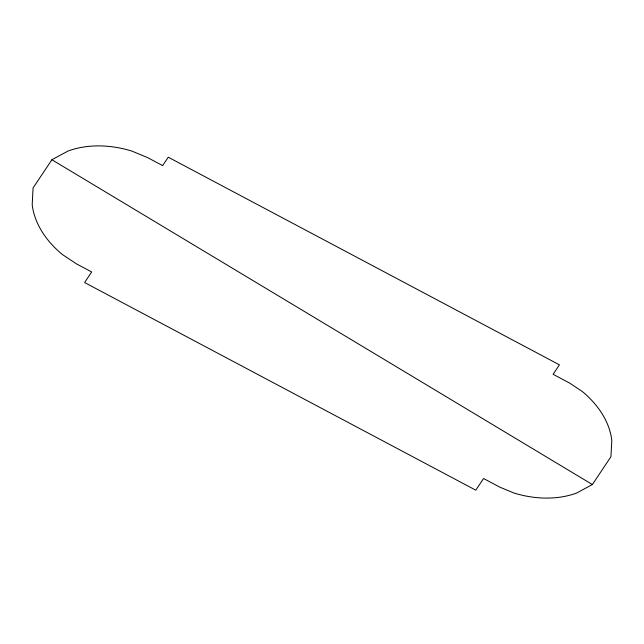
<?xml version="1.0" encoding="UTF-8"?>
<svg xmlns="http://www.w3.org/2000/svg" width="644" height="644" viewBox="0 0 644 644"><rect width="100%" height="100%" fill="white"/><g stroke="black" fill="none" stroke-linecap="round" stroke-linejoin="round"><path stroke-width="0.97" d="M51.898 159.728L33.077 187.927L32.2 204.687A88.236 63.788 21.5 0 0 62.573 254.654L76.644 263.968L91.673 271.945L84.597 282.539L475.779 490.181L483.564 478.508L499.945 487.21L514.025 493.046A86.674 62.661 21.5 0 0 576.63 493.03L592.367 484.546L610.939 456.717L611.8 440.343A86.674 62.661 21.5 0 0 581.967 391.254L569.497 383.003L553.115 374.309L559.435 364.842L168.253 157.208L162.65 165.605L147.621 157.627L131.73 151.034A88.236 63.788 21.5 0 0 67.998 151.05L51.898 159.728L592.367 484.546"/></g></svg>
